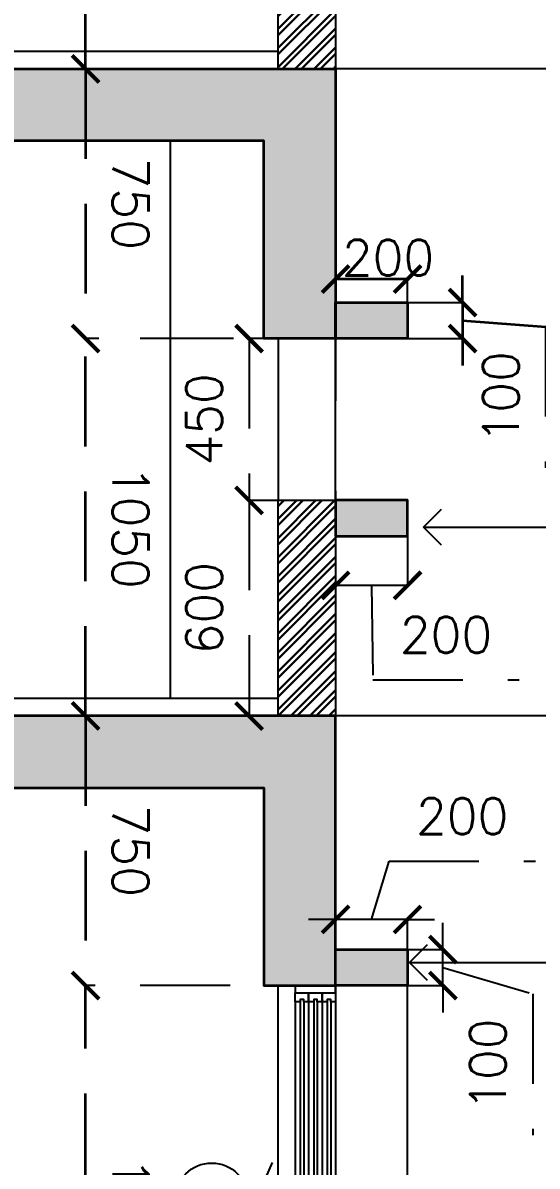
# Model space of a CAD drawing. Header units: millimetres. Extents: x 1066295 to 1300022, y -5734212 to -5454663.
# Drawn here: x 1182641 to 1184072, y -5618246 to -5615065 of the extents above; entities that cross this region are included whole.
import ezdxf
from ezdxf.enums import TextEntityAlignment as Align

# ---------------------------------------------------------------- set-up
doc = ezdxf.new("R2010")
doc.units = ezdxf.units.MM
doc.header["$LTSCALE"] = 1000
doc.header["$MEASUREMENT"] = 0
for name, pattern in [('AUDIT_D_120904163729-0', [0]), ('T9_PROFILE SECTIONS$0$HIDDEN', [0.375, 0.25, -0.125]), ('T9_PROFILE SECTIONS$0$HIDDEN2', [0.1875, 0.125, -0.0625]), ('T9_PROFILE SECTIONS$0$T10(T7 IS SIMILAR BUT MIRROR) - DIMENSION & TEXTING$0$HIDDEN', [0.375, 0.25, -0.125]), ('T9_PROFILE SECTIONS$0$T8_PROFILE SECTIONS$0$AUDIT_D_120904163729-0', [0]), ('T9_PROFILE SECTIONS$0$T8_PROFILE SECTIONS$0$HIDDEN', [0.375, 0.25, -0.125]), ('T9_PROFILE SECTIONS$0$T8_PROFILE SECTIONS$0$PHANTOM2', [1.25, 0.625, -0.125, 0.125, -0.125, 0.125, -0.125])]:
    doc.linetypes.add(name, pattern=pattern)
doc.layers.get('0').update_dxf_attribs({"linetype": 'AUDIT_D_120904163729-0'})
for name, color, linetype in [('T9_PROFILE SECTIONS$0$LEVEL', 7, 'Continuous'), ('T9_PROFILE SECTIONS$0$T10(T7 IS SIMILAR BUT MIRROR) - DIMENSION & TEXTING$0$A-DIMENSIONS', 2, 'T9_PROFILE SECTIONS$0$T10(T7 IS SIMILAR BUT MIRROR) - DIMENSION & TEXTING$0$HIDDEN'), ('T9_PROFILE SECTIONS$0$T8_PROFILE SECTIONS$0$A-BUILDING LINE TURNS HERE', 252, 'T9_PROFILE SECTIONS$0$T8_PROFILE SECTIONS$0$PHANTOM2'), ('T9_PROFILE SECTIONS$0$T8_PROFILE SECTIONS$0$a-ele', 8, 'Continuous'), ('T9_PROFILE SECTIONS$0$T8_PROFILE SECTIONS$0$a-wall', 6, 'Continuous'), ('T9_PROFILE SECTIONS$0$T8_PROFILE SECTIONS$0$a-window', 5, 'Continuous'), ('T9_PROFILE SECTIONS$0$T8_PROFILE SECTIONS$0$Elev 01', 8, 'Continuous'), ('T9_PROFILE SECTIONS$0$T8_PROFILE SECTIONS$0$ELEV 5', 8, 'Continuous'), ('T9_PROFILE SECTIONS$0$T8_PROFILE SECTIONS$0$F.F.L', 36, 'Continuous'), ('T9_PROFILE SECTIONS$0$T8_PROFILE SECTIONS$0$HATCH 150', 8, 'Continuous'), ('T9_PROFILE SECTIONS$0$T8_PROFILE SECTIONS$0$Leader', 2, 'T9_PROFILE SECTIONS$0$T8_PROFILE SECTIONS$0$AUDIT_D_120904163729-0'), ('T9_PROFILE SECTIONS$0$T8_PROFILE SECTIONS$0$TEXT ROOM', 7, 'Continuous'), ('T9_PROFILE SECTIONS$0$T8_PROFILE SECTIONS$0$TYPICAL UNITS$0$a-door-no', 104, 'Continuous')]:
    doc.layers.add(name, color=color, linetype=linetype)
for name, color, linetype, lineweight in [('T9_PROFILE SECTIONS$0$T8_PROFILE SECTIONS$0$A-DIMENSION', 2, 'Continuous', 35), ('T9_PROFILE SECTIONS$0$T8_PROFILE SECTIONS$0$A-SLAB', 3, 'Continuous', 35), ('T9_PROFILE SECTIONS$0$T8_PROFILE SECTIONS$0$NON-STRUCT -150', 230, 'Continuous', 30)]:
    doc.layers.add(name, color=color, linetype=linetype, lineweight=lineweight)
doc.styles.add('T9_PROFILE SECTIONS$0$Romans 1', font='romans.shx', dxfattribs={"height": 100})
doc.styles.add('T9_PROFILE SECTIONS$0$T8_PROFILE SECTIONS$0$Romans 1', font='romans.shx', dxfattribs={"height": 100})
doc.styles.add('T9_PROFILE SECTIONS$0$T8_PROFILE SECTIONS$0$TYPICAL UNITS$0$LODHA STANDERD', font='sanss___.ttf')
doc.dimstyles.new('T9_PROFILE SECTIONS$0$ALPINE S', dxfattribs={"dimscale": 0, "dimtxt": 100, "dimasz": 75, "dimexe": 0, "dimexo": 0, "dimgap": 75, "dimtad": 1, "dimdec": 0, "dimzin": 0, "dimdsep": 46, "dimtxsty": 'T9_PROFILE SECTIONS$0$Romans 1', "dimblk": 'T9_PROFILE SECTIONS$0$_ArchTick', "dimcen": 0.09, "dimclrd": 256, "dimclre": 256, "dimclrt": 7, "dimadec": 0, "dimazin": 0, "dimtfac": 1, "dimtdec": 0, "dimtofl": 0, "dimtmove": 1, "dimatfit": 0, "dimldrblk": 'T9_PROFILE SECTIONS$0$_Open90', "dimfxl": 1, "dimtolj": 1, "dimtzin": 0, "dimarcsym": 0})
doc.dimstyles.new('T9_PROFILE SECTIONS$0$T8_PROFILE SECTIONS$0$ALPINE S', dxfattribs={"dimscale": 0, "dimtxt": 100, "dimasz": 75, "dimexe": 0, "dimexo": 0, "dimgap": 75, "dimtad": 1, "dimdec": 0, "dimzin": 0, "dimdsep": 46, "dimtxsty": 'T9_PROFILE SECTIONS$0$T8_PROFILE SECTIONS$0$Romans 1', "dimblk": 'T9_PROFILE SECTIONS$0$T8_PROFILE SECTIONS$0$_ArchTick', "dimcen": 0.09, "dimclrd": 256, "dimclre": 256, "dimclrt": 7, "dimadec": 0, "dimazin": 0, "dimtfac": 1, "dimtdec": 0, "dimtofl": 0, "dimtmove": 1, "dimatfit": 0, "dimldrblk": 'T9_PROFILE SECTIONS$0$T8_PROFILE SECTIONS$0$_Open90', "dimfxl": 1, "dimtolj": 1, "dimtzin": 0, "dimarcsym": 0})

# ---------------------------------------------------------------- blocks, each defined once
blk = doc.blocks.new('T9_PROFILE SECTIONS$0$A$C04612184')
at = {"layer": 'T9_PROFILE SECTIONS$0$LEVEL', "color": 1, "linetype": 'T9_PROFILE SECTIONS$0$HIDDEN2', "ltscale": 5}
blk.add_line((89.8181, 76.715), (-67.8271, 76.715), dxfattribs=at)
at = {"layer": 'T9_PROFILE SECTIONS$0$LEVEL', "color": 8, "linetype": 'T9_PROFILE SECTIONS$0$HIDDEN2', "ltscale": 5}
blk.add_line((89.8181, 74.915), (-67.8271, 74.915), dxfattribs=at)
blk = doc.blocks.new('T9_PROFILE SECTIONS$0$T8_PROFILE SECTIONS$0$_ArchTick')
at = {"color": 0, "linetype": 'ByBlock', "const_width": 0.15}
blk.add_lwpolyline([(-0.5, -0.5), (0.5, 0.5)], dxfattribs=at)
blk = doc.blocks.new('*D665')
at = {"layer": 'T9_PROFILE SECTIONS$0$T8_PROFILE SECTIONS$0$A-DIMENSION', "linetype": 'T9_PROFILE SECTIONS$0$T8_PROFILE SECTIONS$0$HIDDEN', "lineweight": -2, "transparency": 16777216}
for p, q in [((-27769.3, 275611.7), (-28171.1, 275611.7)), ((-27635.6, 274661.7), (-28171.1, 274661.7))]:
    blk.add_line(p, q, dxfattribs=at)
at = {"layer": 'T9_PROFILE SECTIONS$0$T8_PROFILE SECTIONS$0$A-DIMENSION', "linetype": 'T9_PROFILE SECTIONS$0$T8_PROFILE SECTIONS$0$HIDDEN', "transparency": 16777216}
blk.add_line((-28171.1, 274661.7), (-28171.1, 275611.7), dxfattribs=at)
at = {"layer": 'T9_PROFILE SECTIONS$0$T8_PROFILE SECTIONS$0$A-DIMENSION', "linetype": 'ByBlock', "transparency": 16777216, "xscale": 75, "yscale": 75, "zscale": 75}
for p, rotation in [((-28171.1, 275611.7), 90), ((-28171.1, 274661.7), 270)]:
    blk.add_blockref('T9_PROFILE SECTIONS$0$T8_PROFILE SECTIONS$0$_ArchTick', p, dxfattribs=dict(at, rotation=rotation))
at = {"layer": 'T9_PROFILE SECTIONS$0$T8_PROFILE SECTIONS$0$A-DIMENSION', "color": 7, "linetype": 'ByBlock', "transparency": 16777216, "insert": (-28046.1, 275136.7), "char_height": 100, "attachment_point": 5, "rotation": 270, "style": 'T9_PROFILE SECTIONS$0$T8_PROFILE SECTIONS$0$Romans 1'}
blk.add_mtext('\\A1;950', dxfattribs=at)
blk = doc.blocks.new('T9_PROFILE SECTIONS$0$T8_PROFILE SECTIONS$0$_Open90')
at = {"color": 0, "linetype": 'ByBlock', "lineweight": -2}
for p, q in [((-0.5, 0.5), (0, 0)), ((0, 0), (-1, 0)), ((0, 0), (-0.5, -0.5))]:
    blk.add_line(p, q, dxfattribs=at)
blk = doc.blocks.new('*D666')
at = {"layer": 'T9_PROFILE SECTIONS$0$T8_PROFILE SECTIONS$0$A-DIMENSION', "linetype": 'T9_PROFILE SECTIONS$0$T8_PROFILE SECTIONS$0$HIDDEN', "lineweight": -2, "transparency": 16777216}
for p, q in [((-27769.3, 276911.7), (-28171.1, 276911.7)), ((-27635.5, 275611.7), (-28171.1, 275611.7))]:
    blk.add_line(p, q, dxfattribs=at)
at = {"layer": 'T9_PROFILE SECTIONS$0$T8_PROFILE SECTIONS$0$A-DIMENSION', "linetype": 'T9_PROFILE SECTIONS$0$T8_PROFILE SECTIONS$0$HIDDEN', "transparency": 16777216}
blk.add_line((-28171.1, 275611.7), (-28171.1, 276911.7), dxfattribs=at)
at = {"layer": 'T9_PROFILE SECTIONS$0$T8_PROFILE SECTIONS$0$A-DIMENSION', "linetype": 'ByBlock', "transparency": 16777216, "xscale": 75, "yscale": 75, "zscale": 75}
for p, rotation in [((-28171.1, 276911.7), 90), ((-28171.1, 275611.7), 270)]:
    blk.add_blockref('T9_PROFILE SECTIONS$0$T8_PROFILE SECTIONS$0$_ArchTick', p, dxfattribs=dict(at, rotation=rotation))
at = {"layer": 'T9_PROFILE SECTIONS$0$T8_PROFILE SECTIONS$0$A-DIMENSION', "color": 7, "linetype": 'ByBlock', "transparency": 16777216, "insert": (-28046.1, 276261.7), "char_height": 100, "attachment_point": 5, "rotation": 270, "style": 'T9_PROFILE SECTIONS$0$T8_PROFILE SECTIONS$0$Romans 1'}
blk.add_mtext('\\A1;1300', dxfattribs=at)
blk = doc.blocks.new('*D667')
at = {"layer": 'T9_PROFILE SECTIONS$0$T8_PROFILE SECTIONS$0$A-DIMENSION', "linetype": 'T9_PROFILE SECTIONS$0$T8_PROFILE SECTIONS$0$HIDDEN', "lineweight": -2, "transparency": 16777216}
for p, q in [((-27769.3, 274661.7), (-28171.1, 274661.7)), ((-27769.3, 273911.7), (-28171.1, 273911.7))]:
    blk.add_line(p, q, dxfattribs=at)
at = {"layer": 'T9_PROFILE SECTIONS$0$T8_PROFILE SECTIONS$0$A-DIMENSION', "linetype": 'T9_PROFILE SECTIONS$0$T8_PROFILE SECTIONS$0$HIDDEN', "transparency": 16777216}
blk.add_line((-28171.1, 274661.7), (-28171.1, 273911.7), dxfattribs=at)
at = {"layer": 'T9_PROFILE SECTIONS$0$T8_PROFILE SECTIONS$0$A-DIMENSION', "linetype": 'ByBlock', "transparency": 16777216, "xscale": 75, "yscale": 75, "zscale": 75}
for p, rotation in [((-28171.1, 274661.7), 90), ((-28171.1, 273911.7), 270)]:
    blk.add_blockref('T9_PROFILE SECTIONS$0$T8_PROFILE SECTIONS$0$_ArchTick', p, dxfattribs=dict(at, rotation=rotation))
at = {"layer": 'T9_PROFILE SECTIONS$0$T8_PROFILE SECTIONS$0$A-DIMENSION', "color": 7, "linetype": 'ByBlock', "transparency": 16777216, "insert": (-28046.1, 274286.7), "char_height": 100, "attachment_point": 5, "rotation": 270, "style": 'T9_PROFILE SECTIONS$0$T8_PROFILE SECTIONS$0$Romans 1'}
blk.add_mtext('\\A1;750', dxfattribs=at)
blk = doc.blocks.new('T9_PROFILE SECTIONS$0$T8_PROFILE SECTIONS$0$TYPICAL UNITS$0$B-flat-33')
at = {"layer": 'T9_PROFILE SECTIONS$0$T8_PROFILE SECTIONS$0$TYPICAL UNITS$0$a-door-no'}
blk.add_ellipse((14107.6, 1401.5), major_axis=(0, -181), ratio=0.999989, dxfattribs=at)
at = {"layer": 'T9_PROFILE SECTIONS$0$T8_PROFILE SECTIONS$0$TYPICAL UNITS$0$a-door-no', "style": 'T9_PROFILE SECTIONS$0$T8_PROFILE SECTIONS$0$TYPICAL UNITS$0$LODHA STANDERD', "oblique": 0, "width": 0.999989}
blk.add_attdef('OP1', text='', height=150, rotation=0.7592, dxfattribs=at).set_placement((14117, 1331.6), align=Align.CENTER)
blk = doc.blocks.new('*D668')
at = {"layer": 'T9_PROFILE SECTIONS$0$T8_PROFILE SECTIONS$0$A-DIMENSION', "linetype": 'T9_PROFILE SECTIONS$0$T8_PROFILE SECTIONS$0$HIDDEN', "lineweight": -2, "transparency": 16777216}
for p, q in [((-27475.5, 274011.7), (-27475.5, 274077.2)), ((-27275.5, 274011.7), (-27275.5, 274077.2))]:
    blk.add_line(p, q, dxfattribs=at)
at = {"layer": 'T9_PROFILE SECTIONS$0$T8_PROFILE SECTIONS$0$A-DIMENSION', "linetype": 'T9_PROFILE SECTIONS$0$T8_PROFILE SECTIONS$0$HIDDEN', "transparency": 16777216}
blk.add_line((-27275.5, 274077.2), (-27475.5, 274077.2), dxfattribs=at)
at = {"layer": 'T9_PROFILE SECTIONS$0$T8_PROFILE SECTIONS$0$A-DIMENSION', "linetype": 'ByBlock', "transparency": 16777216, "xscale": 75, "yscale": 75, "zscale": 75, "rotation": 180}
blk.add_blockref('T9_PROFILE SECTIONS$0$T8_PROFILE SECTIONS$0$_ArchTick', (-27475.5, 274077.2), dxfattribs=at)
at = {"layer": 'T9_PROFILE SECTIONS$0$T8_PROFILE SECTIONS$0$A-DIMENSION', "linetype": 'ByBlock', "transparency": 16777216, "xscale": 75, "yscale": 75, "zscale": 75}
blk.add_blockref('T9_PROFILE SECTIONS$0$T8_PROFILE SECTIONS$0$_ArchTick', (-27275.5, 274077.2), dxfattribs=at)
at = {"layer": 'T9_PROFILE SECTIONS$0$T8_PROFILE SECTIONS$0$A-DIMENSION', "color": 7, "linetype": 'ByBlock', "transparency": 16777216, "insert": (-27329.6, 274136.7), "char_height": 100, "attachment_point": 5, "style": 'T9_PROFILE SECTIONS$0$T8_PROFILE SECTIONS$0$Romans 1'}
blk.add_mtext('\\A1;200', dxfattribs=at)
blk = doc.blocks.new('*D669')
at = {"layer": 'T9_PROFILE SECTIONS$0$T8_PROFILE SECTIONS$0$A-DIMENSION', "linetype": 'T9_PROFILE SECTIONS$0$T8_PROFILE SECTIONS$0$HIDDEN', "transparency": 16777216}
for p, q in [((-27122.4, 274011.7), (-27122.4, 274086.7)), ((-27122.4, 274011.7), (-27122.4, 273911.7)), ((-27122.4, 273961.7), (-26890.5, 273944.6)), ((-26890.5, 273944.6), (-26890.5, 273551.8)), ((-27122.4, 273911.7), (-27122.4, 273836.7))]:
    blk.add_line(p, q, dxfattribs=at)
at = {"layer": 'T9_PROFILE SECTIONS$0$T8_PROFILE SECTIONS$0$A-DIMENSION', "linetype": 'T9_PROFILE SECTIONS$0$T8_PROFILE SECTIONS$0$HIDDEN', "lineweight": -2, "transparency": 16777216}
for p, q in [((-27275.5, 274011.7), (-27122.4, 274011.7)), ((-27275.5, 273911.7), (-27122.4, 273911.7))]:
    blk.add_line(p, q, dxfattribs=at)
at = {"layer": 'T9_PROFILE SECTIONS$0$T8_PROFILE SECTIONS$0$A-DIMENSION', "linetype": 'ByBlock', "transparency": 16777216, "xscale": 75, "yscale": 75, "zscale": 75}
for p, rotation in [((-27122.4, 274011.7), 270), ((-27122.4, 273911.7), 90)]:
    blk.add_blockref('T9_PROFILE SECTIONS$0$T8_PROFILE SECTIONS$0$_ArchTick', p, dxfattribs=dict(at, rotation=rotation))
at = {"layer": 'T9_PROFILE SECTIONS$0$T8_PROFILE SECTIONS$0$A-DIMENSION', "color": 7, "linetype": 'ByBlock', "transparency": 16777216, "insert": (-27015.5, 273748.2), "char_height": 100, "attachment_point": 5, "rotation": 90, "style": 'T9_PROFILE SECTIONS$0$T8_PROFILE SECTIONS$0$Romans 1'}
blk.add_mtext('\\A1;100', dxfattribs=at)
blk = doc.blocks.new('*D647')
at = {"layer": 'T9_PROFILE SECTIONS$0$T8_PROFILE SECTIONS$0$A-DIMENSION', "linetype": 'T9_PROFILE SECTIONS$0$T8_PROFILE SECTIONS$0$HIDDEN', "lineweight": -2, "transparency": 16777216}
for p, q in [((1184962.8, -5614595.1), (1184561, -5614595.1)), ((1184962.8, -5615345.1), (1184561, -5615345.1))]:
    blk.add_line(p, q, dxfattribs=at)
at = {"layer": 'T9_PROFILE SECTIONS$0$T8_PROFILE SECTIONS$0$A-DIMENSION', "linetype": 'T9_PROFILE SECTIONS$0$T8_PROFILE SECTIONS$0$HIDDEN', "transparency": 16777216}
blk.add_line((1184561, -5614595.1), (1184561, -5615345.1), dxfattribs=at)
at = {"layer": 'T9_PROFILE SECTIONS$0$T8_PROFILE SECTIONS$0$A-DIMENSION', "linetype": 'ByBlock', "transparency": 16777216, "xscale": 75, "yscale": 75, "zscale": 75}
for p, rotation in [((1184561, -5614595.1), 89.99999999999997), ((1184561, -5615345.1), 270)]:
    blk.add_blockref('T9_PROFILE SECTIONS$0$T8_PROFILE SECTIONS$0$_ArchTick', p, dxfattribs=dict(at, rotation=rotation))
at = {"layer": 'T9_PROFILE SECTIONS$0$T8_PROFILE SECTIONS$0$A-DIMENSION', "color": 7, "linetype": 'ByBlock', "transparency": 16777216, "insert": (1184686, -5614970.1), "char_height": 100, "attachment_point": 5, "rotation": 270, "style": 'T9_PROFILE SECTIONS$0$T8_PROFILE SECTIONS$0$Romans 1'}
blk.add_mtext('\\A1;750', dxfattribs=at)
blk = doc.blocks.new('*D648')
at = {"layer": 'T9_PROFILE SECTIONS$0$T8_PROFILE SECTIONS$0$A-DIMENSION', "linetype": 'T9_PROFILE SECTIONS$0$T8_PROFILE SECTIONS$0$HIDDEN', "lineweight": -2, "transparency": 16777216}
for p, q in [((1184972.5, -5613545.1), (1184561, -5613545.1)), ((1184962.8, -5614595.1), (1184561, -5614595.1))]:
    blk.add_line(p, q, dxfattribs=at)
at = {"layer": 'T9_PROFILE SECTIONS$0$T8_PROFILE SECTIONS$0$A-DIMENSION', "linetype": 'T9_PROFILE SECTIONS$0$T8_PROFILE SECTIONS$0$HIDDEN', "transparency": 16777216}
blk.add_line((1184561, -5614595.1), (1184561, -5613545.1), dxfattribs=at)
at = {"layer": 'T9_PROFILE SECTIONS$0$T8_PROFILE SECTIONS$0$A-DIMENSION', "linetype": 'ByBlock', "transparency": 16777216, "xscale": 75, "yscale": 75, "zscale": 75}
for p, rotation in [((1184561, -5613545.1), 89.99999999999997), ((1184561, -5614595.1), 270)]:
    blk.add_blockref('T9_PROFILE SECTIONS$0$T8_PROFILE SECTIONS$0$_ArchTick', p, dxfattribs=dict(at, rotation=rotation))
at = {"layer": 'T9_PROFILE SECTIONS$0$T8_PROFILE SECTIONS$0$A-DIMENSION', "color": 7, "linetype": 'ByBlock', "transparency": 16777216, "insert": (1184686, -5614070.1), "char_height": 100, "attachment_point": 5, "rotation": 270, "style": 'T9_PROFILE SECTIONS$0$T8_PROFILE SECTIONS$0$Romans 1'}
blk.add_mtext('\\A1;1050', dxfattribs=at)
blk = doc.blocks.new('T9_PROFILE SECTIONS$0$_ArchTick')
at = {"color": 0, "linetype": 'ByBlock', "const_width": 0.15}
blk.add_lwpolyline([(-0.5, -0.5), (0.5, 0.5)], dxfattribs=at)
blk = doc.blocks.new('*D649')
at = {"layer": 'T9_PROFILE SECTIONS$0$T10(T7 IS SIMILAR BUT MIRROR) - DIMENSION & TEXTING$0$A-DIMENSIONS', "linetype": 'T9_PROFILE SECTIONS$0$HIDDEN', "lineweight": -2, "transparency": 16777216}
for p, q in [((1185256.6, -5613995.1), (1185015.9, -5613995.1)), ((1185256.6, -5614595.1), (1185015.9, -5614595.1))]:
    blk.add_line(p, q, dxfattribs=at)
at = {"layer": 'T9_PROFILE SECTIONS$0$T10(T7 IS SIMILAR BUT MIRROR) - DIMENSION & TEXTING$0$A-DIMENSIONS', "lineweight": -2, "transparency": 16777216}
blk.add_line((1185015.9, -5613995.1), (1185015.9, -5614595.1), dxfattribs=at)
at = {"layer": 'T9_PROFILE SECTIONS$0$T10(T7 IS SIMILAR BUT MIRROR) - DIMENSION & TEXTING$0$A-DIMENSIONS', "linetype": 'ByBlock', "lineweight": -2, "transparency": 16777216, "xscale": 75, "yscale": 75, "zscale": 75}
for p, rotation in [((1185015.9, -5613995.1), 90), ((1185015.9, -5614595.1), 270)]:
    blk.add_blockref('T9_PROFILE SECTIONS$0$_ArchTick', p, dxfattribs=dict(at, rotation=rotation))
at = {"layer": 'T9_PROFILE SECTIONS$0$T10(T7 IS SIMILAR BUT MIRROR) - DIMENSION & TEXTING$0$A-DIMENSIONS', "color": 7, "linetype": 'ByBlock', "transparency": 16777216, "insert": (1184890.9, -5614295.1), "char_height": 100, "attachment_point": 5, "rotation": 90, "style": 'T9_PROFILE SECTIONS$0$Romans 1', "bg_fill": 3, "box_fill_scale": 1.25, "bg_fill_color": 256, "bg_fill_true_color": 13158600, "bg_fill_transparency": 0}
blk.add_mtext('\\A1;600', dxfattribs=at)
blk = doc.blocks.new('T9_PROFILE SECTIONS$0$_Open90')
at = {"color": 0, "linetype": 'ByBlock', "lineweight": -2}
for p, q in [((-0.5, 0.5), (0, 0)), ((0, 0), (-1, 0)), ((0, 0), (-0.5, -0.5))]:
    blk.add_line(p, q, dxfattribs=at)
blk = doc.blocks.new('*D650')
at = {"layer": 'T9_PROFILE SECTIONS$0$T10(T7 IS SIMILAR BUT MIRROR) - DIMENSION & TEXTING$0$A-DIMENSIONS', "linetype": 'T9_PROFILE SECTIONS$0$HIDDEN', "lineweight": -2, "transparency": 16777216}
for p, q in [((1185096.6, -5613545.1), (1185015.9, -5613545.1)), ((1185096.6, -5613995.1), (1185015.9, -5613995.1))]:
    blk.add_line(p, q, dxfattribs=at)
at = {"layer": 'T9_PROFILE SECTIONS$0$T10(T7 IS SIMILAR BUT MIRROR) - DIMENSION & TEXTING$0$A-DIMENSIONS', "lineweight": -2, "transparency": 16777216}
blk.add_line((1185015.9, -5613545.1), (1185015.9, -5613995.1), dxfattribs=at)
at = {"layer": 'T9_PROFILE SECTIONS$0$T10(T7 IS SIMILAR BUT MIRROR) - DIMENSION & TEXTING$0$A-DIMENSIONS', "linetype": 'ByBlock', "lineweight": -2, "transparency": 16777216, "xscale": 75, "yscale": 75, "zscale": 75}
for p, rotation in [((1185015.9, -5613545.1), 90), ((1185015.9, -5613995.1), 270)]:
    blk.add_blockref('T9_PROFILE SECTIONS$0$_ArchTick', p, dxfattribs=dict(at, rotation=rotation))
at = {"layer": 'T9_PROFILE SECTIONS$0$T10(T7 IS SIMILAR BUT MIRROR) - DIMENSION & TEXTING$0$A-DIMENSIONS', "color": 7, "linetype": 'ByBlock', "transparency": 16777216, "insert": (1184890.9, -5613770.1), "char_height": 100, "attachment_point": 5, "rotation": 90, "style": 'T9_PROFILE SECTIONS$0$Romans 1', "bg_fill": 3, "box_fill_scale": 1.25, "bg_fill_color": 256, "bg_fill_true_color": 13158600, "bg_fill_transparency": 0}
blk.add_mtext('\\A1;450', dxfattribs=at)
blk = doc.blocks.new('*D651')
at = {"layer": 'T9_PROFILE SECTIONS$0$T10(T7 IS SIMILAR BUT MIRROR) - DIMENSION & TEXTING$0$A-DIMENSIONS', "linetype": 'T9_PROFILE SECTIONS$0$HIDDEN', "lineweight": -2, "transparency": 16777216}
for p, q in [((1185256.6, -5613995.1), (1185256.6, -5614231.7)), ((1185456.6, -5613995.1), (1185456.6, -5614231.7))]:
    blk.add_line(p, q, dxfattribs=at)
at = {"layer": 'T9_PROFILE SECTIONS$0$T10(T7 IS SIMILAR BUT MIRROR) - DIMENSION & TEXTING$0$A-DIMENSIONS', "lineweight": -2, "transparency": 16777216}
for p, q in [((1185456.6, -5614231.7), (1185256.6, -5614231.7)), ((1185356.6, -5614231.7), (1185360.4, -5614494.2)), ((1185360.4, -5614494.2), (1185767.5, -5614494.2))]:
    blk.add_line(p, q, dxfattribs=at)
at = {"layer": 'T9_PROFILE SECTIONS$0$T10(T7 IS SIMILAR BUT MIRROR) - DIMENSION & TEXTING$0$A-DIMENSIONS', "linetype": 'ByBlock', "lineweight": -2, "transparency": 16777216, "xscale": 75, "yscale": 75, "zscale": 75, "rotation": 180}
blk.add_blockref('T9_PROFILE SECTIONS$0$_ArchTick', (1185256.6, -5614231.7), dxfattribs=at)
at = {"layer": 'T9_PROFILE SECTIONS$0$T10(T7 IS SIMILAR BUT MIRROR) - DIMENSION & TEXTING$0$A-DIMENSIONS', "linetype": 'ByBlock', "lineweight": -2, "transparency": 16777216, "xscale": 75, "yscale": 75, "zscale": 75}
blk.add_blockref('T9_PROFILE SECTIONS$0$_ArchTick', (1185456.6, -5614231.7), dxfattribs=at)
at = {"layer": 'T9_PROFILE SECTIONS$0$T10(T7 IS SIMILAR BUT MIRROR) - DIMENSION & TEXTING$0$A-DIMENSIONS', "color": 7, "linetype": 'ByBlock', "transparency": 16777216, "insert": (1185563.9, -5614369.2), "char_height": 100, "attachment_point": 5, "style": 'T9_PROFILE SECTIONS$0$Romans 1', "bg_fill": 3, "box_fill_scale": 1.25, "bg_fill_color": 256, "bg_fill_true_color": 13158600, "bg_fill_transparency": 0}
blk.add_mtext('\\A1;200', dxfattribs=at)
blk = doc.blocks.new('*D652')
at = {"layer": 'T9_PROFILE SECTIONS$0$T10(T7 IS SIMILAR BUT MIRROR) - DIMENSION & TEXTING$0$A-DIMENSIONS', "lineweight": -2, "transparency": 16777216}
for p, q in [((1185555.2, -5615245.1), (1185555.2, -5615170.1)), ((1185555.2, -5615345.1), (1185555.2, -5615245.1)), ((1185555.2, -5615295.1), (1185805.5, -5615368.4)), ((1185555.2, -5615345.1), (1185555.2, -5615420.1)), ((1185805.5, -5615368.4), (1185805.5, -5615761.3))]:
    blk.add_line(p, q, dxfattribs=at)
at = {"layer": 'T9_PROFILE SECTIONS$0$T10(T7 IS SIMILAR BUT MIRROR) - DIMENSION & TEXTING$0$A-DIMENSIONS', "linetype": 'T9_PROFILE SECTIONS$0$HIDDEN', "lineweight": -2, "transparency": 16777216}
for p, q in [((1185456.6, -5615245.1), (1185555.2, -5615245.1)), ((1185456.6, -5615345.1), (1185555.2, -5615345.1))]:
    blk.add_line(p, q, dxfattribs=at)
at = {"layer": 'T9_PROFILE SECTIONS$0$T10(T7 IS SIMILAR BUT MIRROR) - DIMENSION & TEXTING$0$A-DIMENSIONS', "linetype": 'ByBlock', "lineweight": -2, "transparency": 16777216, "xscale": 75, "yscale": 75, "zscale": 75}
for p, rotation in [((1185555.2, -5615245.1), 270), ((1185555.2, -5615345.1), 90)]:
    blk.add_blockref('T9_PROFILE SECTIONS$0$_ArchTick', p, dxfattribs=dict(at, rotation=rotation))
at = {"layer": 'T9_PROFILE SECTIONS$0$T10(T7 IS SIMILAR BUT MIRROR) - DIMENSION & TEXTING$0$A-DIMENSIONS', "color": 7, "linetype": 'ByBlock', "transparency": 16777216, "insert": (1185680.5, -5615564.9), "char_height": 100, "attachment_point": 5, "rotation": 90, "style": 'T9_PROFILE SECTIONS$0$Romans 1', "bg_fill": 3, "box_fill_scale": 1.25, "bg_fill_color": 256, "bg_fill_true_color": 13158600, "bg_fill_transparency": 0}
blk.add_mtext('\\A1;100', dxfattribs=at)
blk = doc.blocks.new('*D653')
at = {"layer": 'T9_PROFILE SECTIONS$0$T10(T7 IS SIMILAR BUT MIRROR) - DIMENSION & TEXTING$0$A-DIMENSIONS', "lineweight": -2, "transparency": 16777216}
for p, q in [((1185356.6, -5615161.2), (1185405.4, -5614998.7)), ((1185405.4, -5614998.7), (1185812.5, -5614998.7)), ((1185256.6, -5615161.2), (1185181.6, -5615161.2)), ((1185456.6, -5615161.2), (1185256.6, -5615161.2)), ((1185456.6, -5615161.2), (1185531.6, -5615161.2))]:
    blk.add_line(p, q, dxfattribs=at)
at = {"layer": 'T9_PROFILE SECTIONS$0$T10(T7 IS SIMILAR BUT MIRROR) - DIMENSION & TEXTING$0$A-DIMENSIONS', "linetype": 'T9_PROFILE SECTIONS$0$HIDDEN', "lineweight": -2, "transparency": 16777216}
for p, q in [((1185256.6, -5615245.1), (1185256.6, -5615161.2)), ((1185456.6, -5615245.1), (1185456.6, -5615161.2))]:
    blk.add_line(p, q, dxfattribs=at)
at = {"layer": 'T9_PROFILE SECTIONS$0$T10(T7 IS SIMILAR BUT MIRROR) - DIMENSION & TEXTING$0$A-DIMENSIONS', "linetype": 'ByBlock', "lineweight": -2, "transparency": 16777216, "xscale": 75, "yscale": 75, "zscale": 75}
blk.add_blockref('T9_PROFILE SECTIONS$0$_ArchTick', (1185256.6, -5615161.2), dxfattribs=at)
at = {"layer": 'T9_PROFILE SECTIONS$0$T10(T7 IS SIMILAR BUT MIRROR) - DIMENSION & TEXTING$0$A-DIMENSIONS', "linetype": 'ByBlock', "lineweight": -2, "transparency": 16777216, "xscale": 75, "yscale": 75, "zscale": 75, "rotation": 180}
blk.add_blockref('T9_PROFILE SECTIONS$0$_ArchTick', (1185456.6, -5615161.2), dxfattribs=at)
at = {"layer": 'T9_PROFILE SECTIONS$0$T10(T7 IS SIMILAR BUT MIRROR) - DIMENSION & TEXTING$0$A-DIMENSIONS', "color": 7, "linetype": 'ByBlock', "transparency": 16777216, "insert": (1185608.9, -5614873.7), "char_height": 100, "attachment_point": 5, "style": 'T9_PROFILE SECTIONS$0$Romans 1', "bg_fill": 3, "box_fill_scale": 1.25, "bg_fill_color": 256, "bg_fill_true_color": 13158600, "bg_fill_transparency": 0}
blk.add_mtext('\\A1;200', dxfattribs=at)
blk = doc.blocks.new('T9_PROFILE SECTIONS$0$T8_PROFILE SECTIONS$0$RG')
at = {"layer": 'T9_PROFILE SECTIONS$0$T8_PROFILE SECTIONS$0$HATCH 150'}
h = blk.add_hatch(dxfattribs=at)
h.set_pattern_fill('ACET-2D-AR-SAND', color=8, scale=10, angle=360)
h.set_pattern_definition([(37.5, (-5699349.478, -1166803.166), (-9.539291593, 12.431846842), [0, -15.2, 0, -17, 0, -16.25]), (7.5, (-5699349.478, -1166803.166), (-3.35060735, 25.45038959), [0, -8.2, 0, -13.7, 0, -5.25]), (327.5, (-5699361.778, -1166803.166), (9.01588743, 14.15210846), [0, -5, 0, -18, 0, -23.5]), (317.5, (-5699361.778, -1166803.166), (18.09230576, 19.74428708), [0, -2.5, 0, -11.8, 0, -13.5])])
h.paths.add_polyline_path([(-27275.5, 275611.7), (-27635.6, 275611.7), (-27635.6, 275511.7), (-27275.5, 275511.7)])
h.paths.add_polyline_path([(-27475.5, 274011.7), (-27275.5, 274011.7), (-27275.5, 273911.7), (-27475.5, 273911.7)])
h = blk.add_hatch(color=8, dxfattribs=at)
h.dxf.hatch_style = 1
h.paths.add_polyline_path([(-29770.4, 274661.7), (-27475.5, 274661.8), (-27475.5, 273911.7), (-27675.5, 273911.7), (-27675.5, 274461.7), (-29770.4, 274461.7)])
at = {"layer": 'T9_PROFILE SECTIONS$0$T8_PROFILE SECTIONS$0$NON-STRUCT -150'}
h = blk.add_hatch(dxfattribs=at)
h.set_pattern_fill('ACET-2D-ANSI32', color=8, scale=100, angle=360)
h.set_pattern_definition([(45, (-5699349.478, -1166803.166), (-26.5165043, 26.5165043), []), (45, (-5699331.8, -1166803.166), (-26.5165043, 26.5165043), [])])
h.paths.add_polyline_path([(-27475.5, 274661.8), (-27635.6, 274661.8), (-27635.6, 275511.7), (-27475.5, 275511.7)])
at = {"layer": 'T9_PROFILE SECTIONS$0$T8_PROFILE SECTIONS$0$a-ele'}
blk.add_lwpolyline([(-27635.7, 275611.7), (-27635.7, 276911.7)], dxfattribs=at)
at = {"layer": 'T9_PROFILE SECTIONS$0$T8_PROFILE SECTIONS$0$A-SLAB', "linetype": 'ByBlock'}
for points in [[(-29770.4, 274661.7), (-27475.5, 274661.8), (-27475.5, 273911.7), (-27675.5, 273911.7), (-27675.5, 274461.7), (-29770.4, 274461.7)], [(-27475.5, 274011.7), (-27275.5, 274011.7), (-27275.5, 273911.7), (-27475.5, 273911.7)]]:
    blk.add_lwpolyline(points, close=True, dxfattribs=at)
at = {"layer": 'T9_PROFILE SECTIONS$0$T8_PROFILE SECTIONS$0$a-wall', "linetype": 'ByBlock'}
blk.add_lwpolyline([(-27475.5, 274661.8), (-27635.6, 274661.8), (-27635.6, 275511.7), (-27475.5, 275511.7)], close=True, dxfattribs=at)
at = {"layer": 'T9_PROFILE SECTIONS$0$T8_PROFILE SECTIONS$0$a-window', "color": 1}
for p, q in [((-27588.1, 276866.7), (-27588.1, 275656.7)), ((-27550.6, 276866.7), (-27550.6, 275656.7)), ((-27550.6, 276866.7), (-27550.6, 275656.7)), ((-27513.1, 276866.7), (-27513.1, 275656.7))]:
    blk.add_line(p, q, dxfattribs=at)
at = {"layer": 'T9_PROFILE SECTIONS$0$T8_PROFILE SECTIONS$0$a-window', "color": 5}
for p, q in [((-27573.9, 276866.7), (-27573.9, 275656.7)), ((-27563.9, 276866.7), (-27563.9, 275656.7)), ((-27536.4, 276866.7), (-27536.4, 275656.7)), ((-27526.4, 276866.7), (-27526.4, 275656.7))]:
    blk.add_line(p, q, dxfattribs=at)
at = {"layer": 'T9_PROFILE SECTIONS$0$T8_PROFILE SECTIONS$0$a-window', "color": 250}
for p, q in [((-27498.9, 276866.7), (-27498.9, 275656.7)), ((-27488.9, 276866.7), (-27488.9, 275656.7)), ((-27475.6, 276866.7), (-27475.6, 275656.7))]:
    blk.add_line(p, q, dxfattribs=at)
at = {"layer": 'T9_PROFILE SECTIONS$0$T8_PROFILE SECTIONS$0$a-window', "color": 4}
for points in [[(-27475.6, 276891.7), (-27475.6, 276911.7), (-27588.1, 276911.7), (-27588.1, 276891.7)], [(-27573.9, 276866.7), (-27588.1, 276866.7), (-27588.1, 276891.7), (-27550.6, 276891.7), (-27550.6, 276866.7), (-27563.9, 276866.7), (-27563.9, 276872.7), (-27573.9, 276872.7)], [(-27536.4, 276866.7), (-27550.6, 276866.7), (-27550.6, 276891.7), (-27513.1, 276891.7), (-27513.1, 276866.7), (-27526.4, 276866.7), (-27526.4, 276872.7), (-27536.4, 276872.7)], [(-27498.9, 276866.7), (-27513.1, 276866.7), (-27513.1, 276891.7), (-27475.6, 276891.7), (-27475.6, 276866.7), (-27488.9, 276866.7), (-27488.9, 276872.7), (-27498.9, 276872.7)]]:
    blk.add_lwpolyline(points, close=True, dxfattribs=at)
at = {"layer": 'T9_PROFILE SECTIONS$0$T8_PROFILE SECTIONS$0$ELEV 5', "ltscale": 0.7}
blk.add_lwpolyline([(-27275.5, 275611.7), (-27275.5, 276911.7)], dxfattribs=at)
at = {"layer": 'T9_PROFILE SECTIONS$0$T8_PROFILE SECTIONS$0$F.F.L', "linetype": 'Continuous', "ltscale": 0.1}
blk.add_lwpolyline([(-29770.4, 274711.7), (-27635.5, 274711.7)], dxfattribs=at)
at = {"layer": 'T9_PROFILE SECTIONS$0$T8_PROFILE SECTIONS$0$TEXT ROOM', "ltscale": 0.1}
blk.add_line((-27750, 276191.1), (-27651.4, 276419.7), dxfattribs=at)
ref = blk.add_blockref('T9_PROFILE SECTIONS$0$T8_PROFILE SECTIONS$0$TYPICAL UNITS$0$B-flat-33', (-35755.7, 275527.9), dxfattribs=dict(at, xscale=0.5625, yscale=0.5625, zscale=0.5625))
ref.add_attrib('OP1', 'W1', dxfattribs={"layer": 'T9_PROFILE SECTIONS$0$T8_PROFILE SECTIONS$0$TYPICAL UNITS$0$a-door-no', "height": 84.37, "rotation": 0.7592, "style": 'T9_PROFILE SECTIONS$0$T8_PROFILE SECTIONS$0$TYPICAL UNITS$0$LODHA STANDERD', "oblique": 0, "width": 0.999989}).set_placement((-27830.7, 276276.7), align=Align.CENTER)
at = {"layer": 'T9_PROFILE SECTIONS$0$T8_PROFILE SECTIONS$0$A-DIMENSION', "linetype": 'ByBlock'}
for base, p1, p2, picture, middle in [((-28171.1, 276911.7), (-27635.5, 275611.7, 0), (-27769.3, 276911.7, 0), '*D666', (-28046.1, 276261.7)), ((-28171.1, 275611.7), (-27635.6, 274661.7, 0), (-27769.3, 275611.7, 0), '*D665', (-28046.1, 275136.7)), ((-28171.1, 273911.7), (-27769.3, 274661.7, 0), (-27769.3, 273911.7, 0), '*D667', (-28046.1, 274286.7))]:
    dim = blk.add_linear_dim(base=base, p1=p1, p2=p2, angle=90, dimstyle='T9_PROFILE SECTIONS$0$T8_PROFILE SECTIONS$0$ALPINE S', override={"dimscale": 1, "dimfxl": 5, "dimlwd": 65535, "dimarcsym": 1}, dxfattribs=at)
    dim.commit()
    dim.dimension.update_dxf_attribs({"geometry": picture, "text_midpoint": middle})
dim = blk.add_linear_dim(base=(-27475.5, 274077.2), p1=(-27275.5, 274011.7, 0), p2=(-27475.5, 274011.7), dimstyle='T9_PROFILE SECTIONS$0$T8_PROFILE SECTIONS$0$ALPINE S', override={"dimscale": 1, "dimfxl": 5, "dimlwd": 65535, "dimarcsym": 1}, dxfattribs=at)
dim.commit()
dim.dimension.update_dxf_attribs({"geometry": '*D668', "text_midpoint": (-27329.6, 274011.7), "dimtype": 128})
dim = blk.add_linear_dim(base=(-27122.4, 273911.7), p1=(-27275.5, 274011.7), p2=(-27275.5, 273911.7, 0), angle=90, dimstyle='T9_PROFILE SECTIONS$0$T8_PROFILE SECTIONS$0$ALPINE S', override={"dimscale": 1, "dimfxl": 5, "dimlwd": 65535, "dimarcsym": 1}, dxfattribs=at)
dim.commit()
dim.dimension.update_dxf_attribs({"geometry": '*D669', "text_midpoint": (-26890.5, 273869.6), "dimtype": 128})
at = {"layer": 'T9_PROFILE SECTIONS$0$T8_PROFILE SECTIONS$0$Leader'}
blk.add_leader([(-27270, 276975.6), (-26827.4, 276975.6), (-25719.1, 276975.6)], dimstyle='T9_PROFILE SECTIONS$0$T8_PROFILE SECTIONS$0$ALPINE S', override={"dimscale": 1, "dimasz": 100, "dimtad": 0}, dxfattribs=at)
blk = doc.blocks.new('T9_PROFILE SECTIONS')
at = {"layer": 'T9_PROFILE SECTIONS$0$T8_PROFILE SECTIONS$0$HATCH 150'}
h = blk.add_hatch(color=8, dxfattribs=at)
h.dxf.hatch_style = 1
h.paths.add_polyline_path([(1185096.6214, -5614595.054), (1182961.7062, -5614595.054), (1182961.7062, -5614795.054), (1185056.6214, -5614795.054), (1185056.6214, -5615345.054), (1185256.6214, -5615345.054), (1185256.6214, -5614595.054)])
at = {"layer": 'T9_PROFILE SECTIONS$0$T8_PROFILE SECTIONS$0$NON-STRUCT -150'}
h = blk.add_hatch(dxfattribs=at)
h.set_pattern_fill('ANSI32', color=8, scale=100, angle=-90)
h.set_pattern_definition([(45, (-34664.847, 239982.668), (-26.5165043, 26.5165043), []), (45, (-34647.17, 239982.668), (-26.5165043, 26.5165043), [])])
h.paths.add_polyline_path([(1185256.6214, -5614595.054), (1185096.6214, -5614595.054), (1185096.6214, -5613995.0539), (1185256.6214, -5613995.0539)])
at = {"layer": 'T9_PROFILE SECTIONS$0$T8_PROFILE SECTIONS$0$A-BUILDING LINE TURNS HERE', "ltscale": 2}
blk.add_line((1185256.6214, -5584968.3206, -0.01), (1185256.6214, -5679767.8713, -0.01), dxfattribs=at)
at = {"layer": 'T9_PROFILE SECTIONS$0$T8_PROFILE SECTIONS$0$A-SLAB', "linetype": 'ByBlock', "elevation": -0.01}
for points in [[(1185096.6214, -5614595.054), (1185096.6214, -5614595.054), (1182961.7062, -5614595.054), (1182961.7062, -5614795.054), (1185056.6214, -5614795.054), (1185056.6214, -5615345.054), (1185256.6214, -5615345.054), (1185256.6214, -5614595.054)], [(1185256.6214, -5615245.054), (1185456.6214, -5615245.054), (1185456.6214, -5615345.054), (1185256.6214, -5615345.054)]]:
    blk.add_lwpolyline(points, close=True, dxfattribs=at)
at = {"layer": 'T9_PROFILE SECTIONS$0$T8_PROFILE SECTIONS$0$a-wall', "linetype": 'ByBlock'}
blk.add_lwpolyline([(1185256.6214, -5614595.054), (1185096.6214, -5614595.054), (1185096.6214, -5613995.0539), (1185256.6214, -5613995.0539)], close=True, dxfattribs=at)
at = {"layer": 'T9_PROFILE SECTIONS$0$T8_PROFILE SECTIONS$0$Elev 01', "linetype": 'ByBlock'}
blk.add_lwpolyline([(1184796.6381, -5612995.054), (1184796.6381, -5614545.054)], dxfattribs=at)
blk.add_lwpolyline([(1185096.6214, -5613995.0539), (1185256.6214, -5613995.0539), (1185256.6214, -5613545.054), (1185096.6214, -5613545.054)], close=True, dxfattribs=at)
at = {"layer": 'T9_PROFILE SECTIONS$0$T8_PROFILE SECTIONS$0$F.F.L', "linetype": 'Continuous', "ltscale": 0.1}
blk.add_lwpolyline([(1182961.7062, -5614545.054), (1185096.6214, -5614545.054)], dxfattribs=at)
at = {"linetype": 'ByBlock'}
for p in [(1212732.1475, -5887456.7282, -0.01), (1212732.1475, -5892256.7282, -0.01)]:
    blk.add_blockref('T9_PROFILE SECTIONS$0$T8_PROFILE SECTIONS$0$RG', p, dxfattribs=at)
at = {"layer": 'T9_PROFILE SECTIONS$0$LEVEL', "linetype": 'ByBlock', "xscale": 1000, "yscale": 1000, "zscale": 1000}
blk.add_blockref('T9_PROFILE SECTIONS$0$A$C04612184', (1171279.5443, -5689510.054, -0.01), dxfattribs=at)
at = {"layer": 'T9_PROFILE SECTIONS$0$T8_PROFILE SECTIONS$0$A-DIMENSION', "linetype": 'ByBlock'}
for base, p1, p2, picture, middle in [((1184561.0224, -5613545.054, 0.01), (1184962.8065, -5614595.054, 0.01), (1184972.5323, -5613545.054, 0.01), '*D648', (1184686.0224, -5614070.054, 0.01)), ((1184561.0224, -5615345.054, 0.01), (1184962.8065, -5614595.054), (1184962.8065, -5615345.054), '*D647', (1184686.0224, -5614970.054, 0.01))]:
    dim = blk.add_linear_dim(base=base, p1=p1, p2=p2, angle=90, dimstyle='T9_PROFILE SECTIONS$0$T8_PROFILE SECTIONS$0$ALPINE S', override={"dimscale": 1, "dimfxl": 5, "dimlwd": 65535, "dimarcsym": 1}, dxfattribs=at)
    dim.commit()
    dim.dimension.update_dxf_attribs({"geometry": picture, "text_midpoint": middle})
at = {"layer": 'T9_PROFILE SECTIONS$0$T8_PROFILE SECTIONS$0$Leader'}
blk.add_leader([(1185501.5315, -5614069.9363), (1185837.5954, -5614069.9363), (1186945.82, -5614069.9363)], dimstyle='T9_PROFILE SECTIONS$0$T8_PROFILE SECTIONS$0$ALPINE S', override={"dimscale": 1, "dimasz": 100, "dimtad": 0}, dxfattribs=at)
at = {"layer": 'T9_PROFILE SECTIONS$0$T10(T7 IS SIMILAR BUT MIRROR) - DIMENSION & TEXTING$0$A-DIMENSIONS', "linetype": 'ByBlock'}
dim = blk.add_linear_dim(base=(1185015.8701, -5614595.054, -0.01), p1=(1185256.6214, -5613995.0539), p2=(1185256.6214, -5614595.054), angle=90, dimstyle='T9_PROFILE SECTIONS$0$ALPINE S', override={"dimscale": 1, "dimfxl": 5, "dimtfill": 1, "dimarcsym": 1}, dxfattribs=at)
dim.commit()
dim.dimension.update_dxf_attribs({"geometry": '*D649', "text_midpoint": (1185015.8701, -5614295.0539, -0.01), "dimtype": 128})
at = {"layer": 'T9_PROFILE SECTIONS$0$T8_PROFILE SECTIONS$0$HATCH 150'}
h = blk.add_hatch(dxfattribs=at)
h.set_pattern_fill('AR-SAND', color=8, scale=10, angle=-90)
h.set_pattern_definition([(37.5, (-40443.46, 293982.668), (-0.62993358, 19.26823769), [0, -15.2, 0, -17, 0, -16.25]), (7.5, (-40443.46, 293982.668), (17.69776705, 28.22146065), [0, -8.2, 0, -13.7, 0, -5.25]), (327.5, (-40455.76, 293982.668), (31.141418618, 0.056590535), [0, -5, 0, -18, 0, -23.5]), (317.5, (-40455.76, 293982.668), (30.06126605, 8.77675565), [0, -2.5, 0, -11.8, 0, -13.5])])
h.paths.add_polyline_path([(1185256.6214, -5615245.054), (1185456.6214, -5615245.054), (1185456.6214, -5615345.054), (1185256.6214, -5615345.054)])
h.paths.add_polyline_path([(1185256.6214, -5614095.0539), (1185456.6214, -5614095.0539), (1185456.6214, -5613995.0539), (1185256.6214, -5613995.0539)])
at = {"layer": 'T9_PROFILE SECTIONS$0$T8_PROFILE SECTIONS$0$A-SLAB', "linetype": 'ByBlock', "elevation": -0.0201}
blk.add_lwpolyline([(1185256.6214, -5614095.0539), (1185456.6214, -5614095.0539), (1185456.6214, -5613995.0539), (1185256.6214, -5613995.0539)], close=True, dxfattribs=at)
at = {"layer": 'T9_PROFILE SECTIONS$0$T10(T7 IS SIMILAR BUT MIRROR) - DIMENSION & TEXTING$0$A-DIMENSIONS', "linetype": 'ByBlock'}
dim = blk.add_linear_dim(base=(1185015.8701, -5613995.0539, -0.01), p1=(1185096.6214, -5613545.054), p2=(1185096.6214, -5613995.0539), angle=90, dimstyle='T9_PROFILE SECTIONS$0$ALPINE S', override={"dimscale": 1, "dimfxl": 5, "dimtfill": 1, "dimarcsym": 1}, dxfattribs=at)
dim.commit()
dim.dimension.update_dxf_attribs({"geometry": '*D650', "text_midpoint": (1184890.8701, -5613770.0539, -0.01)})
dim = blk.add_linear_dim(base=(1185256.6214, -5614231.6682, -0.01), p1=(1185456.6214, -5613995.0539, -0.0201), p2=(1185256.6214, -5613995.0539, -0.0201), dimstyle='T9_PROFILE SECTIONS$0$ALPINE S', override={"dimscale": 1, "dimfxl": 5, "dimtfill": 1, "dimarcsym": 1}, dxfattribs=at)
dim.commit()
dim.dimension.update_dxf_attribs({"geometry": '*D651', "text_midpoint": (1185435.3714, -5614494.1682, -0.01), "dimtype": 128})
dim = blk.add_linear_dim(base=(1185555.2009, -5615245.054, -0.01), p1=(1185456.6214, -5615345.054, -0.01), p2=(1185456.6214, -5615245.054, -0.01), angle=90, dimstyle='T9_PROFILE SECTIONS$0$ALPINE S', override={"dimscale": 1, "dimfxl": 5, "dimtfill": 1, "dimarcsym": 1}, dxfattribs=at)
dim.commit()
dim.dimension.update_dxf_attribs({"geometry": '*D652', "text_midpoint": (1185805.5225, -5615443.4276, -0.01), "dimtype": 128})
dim = blk.add_linear_dim(base=(1185256.6214, -5615161.2101, -0.01), p1=(1185456.6214, -5615245.054, -0.01), p2=(1185256.6214, -5615245.054, -0.01), dimstyle='T9_PROFILE SECTIONS$0$ALPINE S', override={"dimscale": 1, "dimfxl": 5, "dimtfill": 1, "dimarcsym": 1}, dxfattribs=at)
dim.commit()
dim.dimension.update_dxf_attribs({"geometry": '*D653', "text_midpoint": (1185480.3714, -5614873.7101, -0.01)})

msp = doc.modelspace()

# ---------------------------------------------------------------- block references
at = {"linetype": 'ByBlock'}
msp.add_blockref('T9_PROFILE SECTIONS', (-1745.2, -2398.4, 0.4), dxfattribs=at)

doc.saveas('drawing.dxf')
